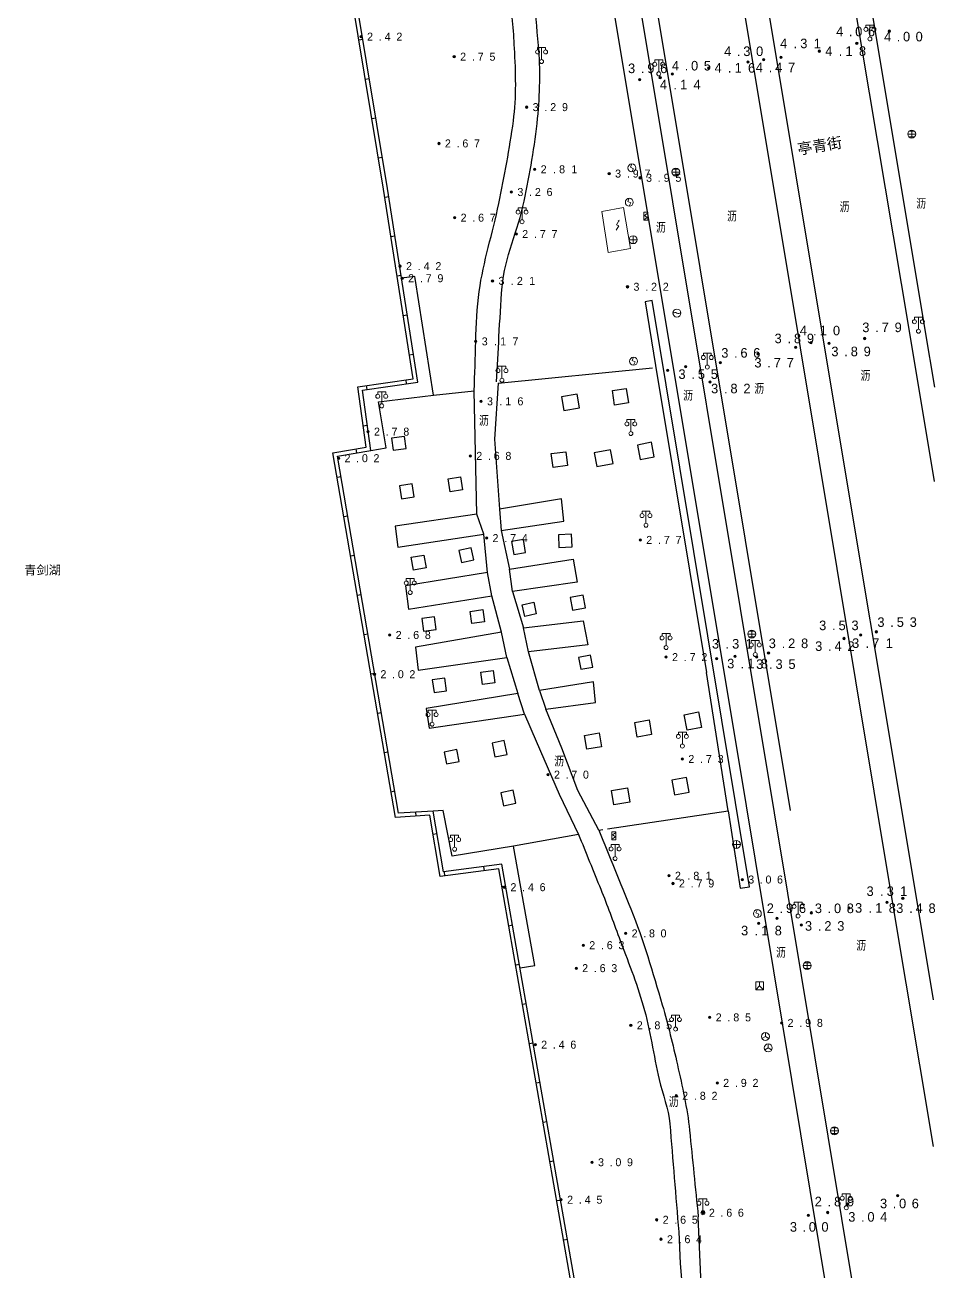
# Model space of a CAD drawing. Header units: metres. Extents: x 342272 to 345188, y 671156 to 672490.
# Drawn here: x 344443 to 344557.1, y 671885.7 to 672041.9 of the extents above; entities that cross this region are included whole.
import ezdxf

# ---------------------------------------------------------------- set-up
doc = ezdxf.new("R2010")
doc.units = ezdxf.units.M
doc.header["$LTSCALE"] = 0.5
doc.header["$MEASUREMENT"] = 0
doc.layers.add('00-地形', color=251, linetype='Continuous')
doc.layers.add('00-现状标高', color=2, linetype='Continuous', lineweight=0, plot=False)
doc.layers.add('公共设施纪念物', color=8, linetype='Continuous', lineweight=0)
doc.layers.add('通讯及其他管线设施', color=252, linetype='Continuous', lineweight=0)
doc.styles.add('MtXpl_', font='simhei.ttf')
doc.styles.add('左斜等线体4.0', font='', dxfattribs={"height": 2.25})
doc.styles.add('正等线体2.0', font='MCS_Chinese1.shx', dxfattribs={"height": 2, "bigfont": 'MCS_Chinese1big.shx'})
doc.styles.add('正等线体2.4', font='MCS_Chinese1.shx', dxfattribs={"height": 2.4, "bigfont": 'MCS_Chinese1big.shx'})
doc.styles.add('细等线体2.5', font='MCS_Chinese1.shx', dxfattribs={"height": 2.5, "bigfont": 'MCS_Chinese1big.shx'})
doc.styles.get('左斜等线体4.0').set_extended_font_data('黑体', italic=True)

# ---------------------------------------------------------------- blocks, each defined once
blk = doc.blocks.new('174201')
at = {"layer": '通讯及其他管线设施', "linetype": 'Continuous', "lineweight": 0}
for p, q in [((-1, 0), (1, 0)), ((-0.7, 0.7), (0.7, 0.7)), ((0, -1), (0, 1)), ((-0.7, -0.7), (0.7, -0.7))]:
    blk.add_line(p, q, dxfattribs=at)
blk.add_circle((0, 0), 1, dxfattribs=at)
blk = doc.blocks.new('155210_1')
at = {"layer": '公共设施纪念物', "lineweight": 0}
for p, q in [((-1, 2.9), (-1, 3.5)), ((-1, 3.5), (1, 3.5)), ((0, 0.5), (0, 3.5)), ((1, 3.5), (1, 2.9))]:
    blk.add_line(p, q, dxfattribs=at)
for centre in [(-1, 2.4), (0, 0), (1, 2.4)]:
    blk.add_circle(centre, 0.5, dxfattribs=at)
blk = doc.blocks.new('174400')
at = {"layer": '通讯及其他管线设施', "lineweight": 0}
blk.add_circle((0, 0), 1, dxfattribs=at)
for centre, start, end in [((-0.43, -0.55), 52.0967, 144.3058), ((0.43, 0.55), 232.0967, 324.3058)]:
    blk.add_arc(centre, 0.694, start, end, dxfattribs=at)
blk = doc.blocks.new('174601')
at = {"layer": '通讯及其他管线设施', "lineweight": 0}
for q in [(-0.87, -0.5), (0, 1), (0.87, -0.5)]:
    blk.add_line((0, 0), q, dxfattribs=at)
blk.add_circle((0, 0), 1, dxfattribs=at)
blk = doc.blocks.new('174602')
at = {"layer": '通讯及其他管线设施', "lineweight": 0}
for p, q in [((-1, 1), (-1, -1)), ((1, 1), (-1, 1)), ((-1, -1), (0, 0)), ((0, 0), (0, 1)), ((0, 0), (1, -1)), ((1, -1), (1, 1)), ((-1, -1), (1, -1))]:
    blk.add_line(p, q, dxfattribs=at)
blk = doc.blocks.new('174700')
at = {"layer": '通讯及其他管线设施', "linetype": 'Continuous', "lineweight": 0}
for p, q in [((0, 1), (-0.38, 0.18)), ((-0.38, 0.18), (0.38, -0.18)), ((0, -1), (0.38, -0.18))]:
    blk.add_line(p, q, dxfattribs=at)
blk.add_circle((0, 0), 1, dxfattribs=at)
blk = doc.blocks.new('174200')
at = {"layer": '通讯及其他管线设施', "lineweight": 0}
for p, q in [((-1, 0), (1, 0)), ((0, 1), (0, -1))]:
    blk.add_line(p, q, dxfattribs=at)
blk.add_circle((0, 0), 1, dxfattribs=at)
blk = doc.blocks.new('213400_1')
at = {"layer": '00-现状标高', "linetype": 'Continuous', "lineweight": 0}
h = blk.add_hatch(color=256, dxfattribs=at)
edge = h.paths.add_edge_path()
edge.add_arc((0, 0), 0.3, 0, 360)
blk.add_circle((0, 0), 0.3, dxfattribs=at)

msp = doc.modelspace()

# ---------------------------------------------------------------- linework, layer by layer
at = {"layer": '00-地形', "lineweight": -3}
for p, q in [((344517.34, 672073.01), (344538.92, 671943.42)), ((344543.19, 672001.86), (344531.36, 672072.99)), ((344553.88, 672003.5), (344542.04, 672074.08)), ((344544.06, 672074.08), (344555.82, 672003.65)), ((344536.94, 671943.1), (344515.4, 672072.73)), ((344528.38, 672072.44), (344540.18, 672001.42)), ((344487.95, 672021.28), (344481.28, 672061.6)), ((344488.45, 672021.36), (344481.77, 672061.68)), ((344533.43, 671944), (344515.84, 672049.64)), ((344484.85, 672040.02), (344485.34, 672040.1)), ((344485.67, 672035.09), (344486.16, 672035.17)), ((344486.48, 672030.15), (344486.98, 672030.24)), ((344487.3, 672025.22), (344487.79, 672025.3)), ((344491.66, 671997.51), (344487.95, 672021.28)), ((344492.23, 671997.09), (344488.45, 672021.36)), ((344488.11, 672020.29), (344488.6, 672020.37)), ((344488.88, 672015.35), (344489.37, 672015.43)), ((344489.65, 672010.41), (344490.14, 672010.49)), ((344491.87, 672010.35), (344490.19, 672010.15)), ((344491.91, 672010.08), (344491.87, 672010.35)), ((344494.22, 671995.47), (344491.91, 672010.08)), ((344521.61, 672007.33), (344520.75, 672007.18)), ((344533.81, 671933.84), (344521.61, 672007.33)), ((344520.75, 672007.18), (344522.06, 671999.19)), ((344490.42, 672005.47), (344490.91, 672005.55)), ((344557, 671984.63), (344553.88, 672003.5)), ((344555.82, 672003.65), (344557.02, 671996.48)), ((344540.18, 672001.42), (344551.73, 671932.01)), ((344554.76, 671932.49), (344543.19, 672001.86)), ((344491.19, 672000.53), (344491.68, 672000.61)), ((344502.31, 671996.99), (344521.67, 671998.91)), ((344521.67, 671998.91), (344521.67, 671998.91)), ((344522.06, 671999.19), (344528.44, 671960.72)), ((344484.72, 671996.51), (344491.66, 671997.51)), ((344485.78, 671988.96), (344484.72, 671996.51)), ((344485.29, 671996.09), (344492.23, 671997.09)), ((344485.78, 671996.67), (344485.85, 671996.17)), ((344490.73, 671997.38), (344490.8, 671996.88)), ((344502.31, 671996.99), (344501.86, 671989.97)), ((344516.63, 671996.04), (344518.37, 671996.3)), ((344518.37, 671996.3), (344518.65, 671994.49)), ((344486.34, 671988.55), (344485.29, 671996.09)), ((344487.3, 671994.64), (344494.22, 671995.47)), ((344494.22, 671995.47), (344499.31, 671996.03)), ((344499.66, 671980.53), (344499.31, 671996.03)), ((344512.22, 671995.59), (344510.24, 671995.25)), ((344510.24, 671995.25), (344510.54, 671993.56)), ((344512.51, 671993.9), (344512.22, 671995.59)), ((344516.9, 671994.23), (344516.63, 671996.04)), ((344488.28, 671988.85), (344487.3, 671994.64)), ((344510.54, 671993.56), (344512.51, 671993.9)), ((344518.65, 671994.49), (344516.9, 671994.23)), ((344485.41, 671991.63), (344485.9, 671991.7)), ((344490.59, 671990.3), (344488.96, 671990.09)), ((344488.96, 671990.09), (344489.16, 671988.57)), ((344490.79, 671988.78), (344490.59, 671990.3)), ((344481.6, 671988.23), (344485.78, 671988.96)), ((344482.18, 671987.83), (344486.34, 671988.55)), ((344484.47, 671988.73), (344484.55, 671988.24)), ((344486.34, 671988.55), (344488.28, 671988.85)), ((344489.16, 671988.57), (344490.79, 671988.78)), ((344501.86, 671989.97), (344502.47, 671981.16)), ((344516.42, 671988.61), (344514.37, 671988.25)), ((344516.73, 671986.89), (344516.42, 671988.61)), ((344521.55, 671989.56), (344519.77, 671989.22)), ((344519.77, 671989.22), (344520.11, 671987.41)), ((344521.89, 671987.75), (344521.55, 671989.56)), ((344489.43, 671942.53), (344481.6, 671988.23)), ((344489.84, 671943.06), (344482.18, 671987.83)), ((344508.97, 671988.15), (344510.78, 671988.38)), ((344509.2, 671986.4), (344508.97, 671988.15)), ((344510.78, 671988.38), (344511, 671986.63)), ((344514.37, 671988.25), (344514.68, 671986.52)), ((344520.11, 671987.41), (344521.89, 671987.75)), ((344511, 671986.63), (344509.2, 671986.4)), ((344514.68, 671986.52), (344516.73, 671986.89)), ((344482.12, 671985.19), (344482.62, 671985.27)), ((344491.53, 671984.34), (344489.95, 671984.09)), ((344489.95, 671984.09), (344490.21, 671982.48)), ((344491.79, 671982.74), (344491.53, 671984.34)), ((344496.03, 671984.98), (344497.6, 671985.23)), ((344496.29, 671983.36), (344496.03, 671984.98)), ((344497.6, 671985.23), (344497.86, 671983.61)), ((344490.21, 671982.48), (344491.79, 671982.74)), ((344497.86, 671983.61), (344496.29, 671983.36)), ((344510.24, 671982.46), (344502.47, 671981.16)), ((344510.55, 671979.67), (344510.24, 671982.46)), ((344502.47, 671981.16), (344502.69, 671978.5)), ((344482.97, 671980.26), (344483.46, 671980.34)), ((344499.66, 671980.53), (344489.4, 671979.03)), ((344500.52, 671978.05), (344499.66, 671980.53)), ((344502.69, 671978.5), (344510.55, 671979.67)), ((344489.4, 671979.03), (344489.72, 671976.4)), ((344489.72, 671976.4), (344500.52, 671978.05)), ((344500.98, 671973.23), (344500.52, 671978.05)), ((344502.69, 671978.5), (344503.74, 671973.64)), ((344511.52, 671978.04), (344509.86, 671977.97)), ((344509.86, 671977.97), (344509.92, 671976.39)), ((344511.59, 671976.46), (344511.52, 671978.04)), ((344498.95, 671976.34), (344497.38, 671976.01)), ((344497.38, 671976.01), (344497.7, 671974.48)), ((344499.27, 671974.81), (344498.95, 671976.34)), ((344505.49, 671977.38), (344503.98, 671977.12)), ((344503.98, 671977.12), (344504.26, 671975.5)), ((344505.76, 671975.76), (344505.49, 671977.38)), ((344509.92, 671976.39), (344511.59, 671976.46)), ((344483.81, 671975.33), (344484.3, 671975.42)), ((344491.41, 671975.14), (344492.99, 671975.43)), ((344491.7, 671973.55), (344491.41, 671975.14)), ((344492.99, 671975.43), (344493.28, 671973.84)), ((344497.7, 671974.48), (344499.27, 671974.81)), ((344503.74, 671973.64), (344511.73, 671974.9)), ((344504.26, 671975.5), (344505.76, 671975.76)), ((344511.73, 671974.9), (344512.21, 671972.01)), ((344500.98, 671973.23), (344490.7, 671971.56)), ((344493.28, 671973.84), (344491.7, 671973.55)), ((344501.54, 671970.31), (344500.98, 671973.23)), ((344504.12, 671970.87), (344503.74, 671973.64)), ((344490.7, 671971.56), (344491.07, 671968.64)), ((344512.21, 671972.01), (344504.12, 671970.87)), ((344484.66, 671970.4), (344485.15, 671970.49)), ((344491.07, 671968.64), (344501.54, 671970.31)), ((344502.73, 671965.77), (344501.54, 671970.31)), ((344504.12, 671970.87), (344505.5, 671966.29)), ((344512.98, 671970.41), (344511.35, 671970.12)), ((344511.35, 671970.12), (344511.64, 671968.52)), ((344513.26, 671968.81), (344512.98, 671970.41)), ((344498.79, 671968.35), (344500.39, 671968.58)), ((344499.01, 671966.83), (344498.79, 671968.35)), ((344500.39, 671968.58), (344500.61, 671967.05)), ((344505.31, 671969.2), (344506.77, 671969.53)), ((344505.65, 671967.71), (344505.31, 671969.2)), ((344506.77, 671969.53), (344507.1, 671968.04)), ((344511.64, 671968.52), (344513.26, 671968.81)), ((344494.34, 671967.66), (344492.75, 671967.45)), ((344492.75, 671967.45), (344492.96, 671965.87)), ((344494.56, 671966.08), (344494.34, 671967.66)), ((344500.61, 671967.05), (344499.01, 671966.83)), ((344505.5, 671966.29), (344512.97, 671967.19)), ((344507.1, 671968.04), (344505.65, 671967.71)), ((344512.97, 671967.19), (344513.56, 671964.15)), ((344485.5, 671965.48), (344485.99, 671965.56)), ((344502.73, 671965.77), (344491.94, 671963.89)), ((344492.96, 671965.87), (344494.56, 671966.08)), ((344503.4, 671962.58), (344502.73, 671965.77)), ((344506.1, 671963.31), (344505.5, 671966.29)), ((344491.94, 671963.89), (344492.28, 671961.01)), ((344513.56, 671964.15), (344506.1, 671963.31)), ((344492.28, 671961.01), (344503.4, 671962.58)), ((344503.4, 671962.58), (344504.8, 671958.06)), ((344507.49, 671958.46), (344506.1, 671963.31)), ((344513.91, 671962.89), (344512.38, 671962.6)), ((344512.38, 671962.6), (344512.67, 671961.1)), ((344514.2, 671961.39), (344513.91, 671962.89)), ((344486.34, 671960.55), (344486.84, 671960.63)), ((344500.14, 671960.74), (344501.67, 671960.95)), ((344500.35, 671959.18), (344500.14, 671960.74)), ((344501.67, 671960.95), (344501.88, 671959.39)), ((344512.67, 671961.1), (344514.2, 671961.39)), ((344531.15, 671943.35), (344528.44, 671960.72)), ((344495.62, 671960.01), (344494.06, 671959.79)), ((344494.06, 671959.79), (344494.29, 671958.19)), ((344495.85, 671958.42), (344495.62, 671960.01)), ((344501.88, 671959.39), (344500.35, 671959.18)), ((344514.25, 671959.52), (344507.49, 671958.46)), ((344514.54, 671956.95), (344514.25, 671959.52)), ((344504.8, 671958.06), (344493.29, 671956.17)), ((344494.29, 671958.19), (344495.85, 671958.42)), ((344505.62, 671955.49), (344504.8, 671958.06)), ((344507.49, 671958.46), (344508.28, 671956.11)), ((344487.19, 671955.62), (344487.68, 671955.7)), ((344493.29, 671956.17), (344493.66, 671953.73)), ((344508.28, 671956.11), (344514.54, 671956.95)), ((344510.3, 671951.2), (344508.28, 671956.11)), ((344525.63, 671955.41), (344527.45, 671955.75)), ((344527.45, 671955.75), (344527.82, 671953.81)), ((344493.66, 671953.73), (344505.62, 671955.49)), ((344505.62, 671955.49), (344507.08, 671952.11)), ((344519.45, 671954.45), (344521.25, 671954.75)), ((344519.76, 671952.6), (344519.45, 671954.45)), ((344521.25, 671954.75), (344521.56, 671952.91)), ((344526, 671953.46), (344525.63, 671955.41)), ((344513.14, 671952.82), (344514.97, 671953.13)), ((344513.43, 671951.08), (344513.14, 671952.82)), ((344514.97, 671953.13), (344515.26, 671951.39)), ((344521.56, 671952.91), (344519.76, 671952.6)), ((344527.82, 671953.81), (344526, 671953.46)), ((344497.15, 671951.04), (344495.54, 671950.73)), ((344497.44, 671949.55), (344497.15, 671951.04)), ((344503.07, 671952.16), (344501.55, 671951.84)), ((344501.55, 671951.84), (344501.91, 671950.12)), ((344503.44, 671950.44), (344503.07, 671952.16)), ((344507.08, 671952.11), (344509.95, 671945.43)), ((344512.32, 671945.91), (344510.3, 671951.2)), ((344515.26, 671951.39), (344513.43, 671951.08)), ((344488.03, 671950.69), (344488.52, 671950.77)), ((344495.54, 671950.73), (344495.83, 671949.24)), ((344495.83, 671949.24), (344497.44, 671949.55)), ((344501.91, 671950.12), (344503.44, 671950.44)), ((344525.93, 671947.54), (344524.08, 671947.2)), ((344524.08, 671947.2), (344524.42, 671945.38)), ((344526.26, 671945.72), (344525.93, 671947.54)), ((344488.87, 671945.76), (344489.37, 671945.85)), ((344504.2, 671945.93), (344502.64, 671945.61)), ((344502.64, 671945.61), (344502.97, 671943.98)), ((344504.53, 671944.3), (344504.2, 671945.93)), ((344509.95, 671945.43), (344512.39, 671940.41)), ((344514.94, 671940.93), (344512.32, 671945.91)), ((344516.53, 671945.92), (344518.55, 671946.23)), ((344516.81, 671944.13), (344516.53, 671945.92)), ((344518.55, 671946.23), (344518.83, 671944.45)), ((344524.42, 671945.38), (344526.26, 671945.72)), ((344494.16, 671943.33), (344489.84, 671943.06)), ((344492.04, 671942.7), (344492.01, 671943.19)), ((344495.43, 671943.42), (344494.16, 671943.33)), ((344495.47, 671935.7), (344494.16, 671943.33)), ((344496.53, 671937.68), (344495.43, 671943.42)), ((344502.97, 671943.98), (344504.53, 671944.3)), ((344516.02, 671941.09), (344531.15, 671943.35)), ((344518.83, 671944.45), (344516.81, 671944.13)), ((344531.15, 671943.35), (344532.65, 671933.66)), ((344545.63, 671870.55), (344533.43, 671944)), ((344493.74, 671942.8), (344489.43, 671942.53)), ((344495.06, 671935.14), (344493.74, 671942.8)), ((344547.31, 671880.71), (344536.94, 671943.1)), ((344494.15, 671940.44), (344494.64, 671940.52)), ((344512.39, 671940.41), (344504.24, 671938.94)), ((344514.94, 671940.93), (344515.42, 671941)), ((344504.24, 671938.94), (344496.53, 671937.68)), ((344506.91, 671923.96), (344504.24, 671938.94)), ((344504.24, 671938.94), (344504.24, 671938.94)), ((344502.38, 671936.1), (344495.06, 671935.14)), ((344502.79, 671936.66), (344495.47, 671935.7)), ((344495.64, 671935.21), (344495.57, 671935.71)), ((344500.6, 671935.87), (344500.53, 671936.36)), ((344512.02, 671881.06), (344502.38, 671936.1)), ((344512.51, 671881.14), (344502.79, 671936.66)), ((344502.77, 671933.89), (344503.26, 671933.97)), ((344532.65, 671933.66), (344533.81, 671933.84)), ((344556.88, 671919.67), (344554.76, 671932.49)), ((344551.73, 671932.01), (344556.85, 671901.27)), ((344503.63, 671928.96), (344504.12, 671929.05)), ((344504.49, 671924.04), (344504.98, 671924.12)), ((344505.06, 671923.67), (344506.91, 671923.96)), ((344505.35, 671919.11), (344505.85, 671919.2)), ((344506.22, 671914.19), (344506.71, 671914.27)), ((344507.08, 671909.26), (344507.57, 671909.35)), ((344507.94, 671904.34), (344508.43, 671904.42)), ((344508.8, 671899.41), (344509.3, 671899.5)), ((344509.67, 671894.49), (344510.16, 671894.57)), ((344527.81, 671883.01), (344527.4, 671892.48)), ((344524.95, 671890.58), (344525.14, 671886.6)), ((344510.53, 671889.56), (344511.02, 671889.65)), ((344525.14, 671886.6), (344526.75, 671867.61))]:
    msp.add_line(p, q, dxfattribs=at)
for points, knots in [([(344502.12, 671997.12), (344502.22, 671999.02), (344502.32, 672000.91), (344502.42, 672002.8), (344502.53, 672004.88), (344502.64, 672006.95), (344502.81, 672009.03), (344503.11, 672012.72), (344504.83, 672016.15), (344505.57, 672019.78), (344506.27, 672023.22), (344506.91, 672026.66), (344507.26, 672030.16), (344507.56, 672033.2), (344507.63, 672036.28), (344507.37, 672039.32), (344507.19, 672041.51), (344506.97, 672043.7), (344506.64, 672045.87), (344506.28, 672048.19), (344505.92, 672050.51), (344505.56, 672052.84)], [0, 0, 0, 0, 0.100925, 0.100925, 0.100925, 0.211612, 0.211612, 0.211612, 0.408598, 0.408598, 0.408598, 0.595239, 0.595239, 0.595239, 0.75789, 0.75789, 0.75789, 0.874885, 0.874885, 0.874885, 1, 1, 1, 1]), ([(344499.31, 671996.03), (344499.38, 671998.09), (344499.45, 672000.14), (344499.51, 672002.2), (344499.58, 672004.3), (344499.65, 672006.39), (344499.94, 672008.48), (344500.45, 672012.21), (344501.65, 672015.8), (344502.39, 672019.49), (344503.08, 672022.93), (344503.76, 672026.36), (344504.23, 672029.84), (344504.64, 672032.86), (344504.53, 672035.93), (344504.36, 672038.97), (344504.23, 672041.25), (344504.13, 672043.56), (344503.61, 672045.79), (344503.25, 672047.3), (344502.9, 672048.81), (344502.54, 672050.32)], [0, 0, 0, 0, 0.112352, 0.112352, 0.112352, 0.22695, 0.22695, 0.22695, 0.432424, 0.432424, 0.432424, 0.623827, 0.623827, 0.623827, 0.790208, 0.790208, 0.790208, 0.915127, 0.915127, 0.915127, 1, 1, 1, 1]), ([(344512.39, 671940.41), (344513.32, 671938.12), (344514.25, 671935.82), (344515.18, 671933.53), (344515.99, 671931.54), (344516.71, 671929.51), (344517.47, 671927.5), (344518.53, 671924.65), (344519.67, 671921.83), (344520.51, 671918.91), (344521.38, 671915.87), (344521.8, 671912.73), (344522.5, 671909.66), (344522.92, 671907.81), (344523.68, 671906.01), (344523.84, 671904.12), (344524.21, 671899.6), (344524.58, 671895.09), (344524.95, 671890.58)], [0, 0, 0, 0, 0.143503, 0.143503, 0.143503, 0.268149, 0.268149, 0.268149, 0.444341, 0.444341, 0.444341, 0.627223, 0.627223, 0.627223, 0.737409, 0.737409, 0.737409, 1, 1, 1, 1]), ([(344514.94, 671940.93), (344516.27, 671937.64), (344517.6, 671934.35), (344518.94, 671931.06), (344520.52, 671927.15), (344521.71, 671923.09), (344522.89, 671919.03), (344523.61, 671916.55), (344524.23, 671914.05), (344524.79, 671911.53), (344525.39, 671908.81), (344526.03, 671906.08), (344526.31, 671903.31), (344526.67, 671899.7), (344527.04, 671896.09), (344527.4, 671892.48)], [0, 0, 0, 0, 0.211698, 0.211698, 0.211698, 0.46339, 0.46339, 0.46339, 0.617327, 0.617327, 0.617327, 0.783449, 0.783449, 0.783449, 1, 1, 1, 1])]:
    msp.add_open_spline(points, degree=3, knots=knots, dxfattribs=at)
at = {"layer": '通讯及其他管线设施', "lineweight": 0}
for p, q in [((344520.57, 672017.39), (344520.57, 672018.39)), ((344520.57, 672018.39), (344521.07, 672018.39)), ((344521, 672018.26), (344520.65, 672018.01)), ((344521.07, 672018.39), (344521.07, 672017.39)), ((344517.11, 672016.17), (344517.43, 672016.68)), ((344517.14, 672016.81), (344517.48, 672017.4)), ((344517.14, 672016.81), (344517.43, 672016.68)), ((344521.07, 672017.39), (344520.57, 672017.39)), ((344520.65, 672018.01), (344521, 672017.76)), ((344521, 672017.76), (344520.65, 672017.51)), ((344516.58, 671939.72), (344516.58, 671940.72)), ((344516.58, 671940.72), (344517.08, 671940.72)), ((344517.01, 671940.6), (344516.66, 671940.35)), ((344516.66, 671940.35), (344517.01, 671940.1)), ((344517.01, 671940.1), (344516.66, 671939.85)), ((344517.08, 671940.72), (344517.08, 671939.72)), ((344517.08, 671939.72), (344516.58, 671939.72))]:
    msp.add_line(p, q, dxfattribs=at)
at = {"layer": '通讯及其他管线设施', "lineweight": 0, "flags": 128}
msp.add_lwpolyline([(344518.02, 672018.98), (344518.9, 672013.86), (344516.1, 672013.35), (344515.33, 672018.51), (344518.02, 672018.98)], dxfattribs=at)
at = {"layer": '通讯及其他管线设施', "lineweight": 0}
msp.add_solid([(344517.51, 672017.47), (344517.51, 672017.2), (344517.29, 672017.32)], dxfattribs=at)

# ---------------------------------------------------------------- block references
at = {"layer": '00-现状标高', "lineweight": 0, "xscale": 0.5, "yscale": 0.5, "zscale": 0.5}
for p in [(344485.13, 672040.41), (344551.37, 672041.1), (344542.58, 672038.59), (344547.28, 672039.58), (344496.8, 672037.89), (344533.63, 672037.22), (344535.59, 672037.53), (344537.76, 672037.81), (344522.63, 672035.26), (344524.14, 672035.74), (344528.7, 672036.49), (344520.04, 672035.03), (344505.89, 672031.57), (344494.89, 672027.02), (344506.9, 672023.78), (344516.23, 672023.24), (344520.11, 672022.71), (344503.98, 672020.93), (344496.86, 672017.71), (344504.58, 672015.68), (344490.02, 672011.64), (344490.28, 672010.12), (344501.61, 672009.79), (344518.53, 672009.05), (344548.26, 672002.57), (344499.51, 672002.2), (344539.62, 672001.48), (344541.54, 672002.06), (344543.8, 672001.95), (344530.18, 671999.55), (344534.91, 672000.63), (344523.57, 671998.59), (344525.81, 671999.03), (344528.89, 671997.11), (344500.17, 671994.69), (344486, 671990.89), (344482.31, 671987.56), (344498.82, 671987.85), (344500.86, 671977.55), (344520.13, 671977.32), (344488.72, 671965.4), (344545.68, 671964.96), (344547.76, 671965.41), (344549.72, 671965.8), (344523.37, 671962.63), (344529.7, 671962.45), (344532.01, 671962.72), (344534.72, 671962.63), (344536.21, 671963.15), (344486.81, 671960.48), (344525.41, 671949.85), (344508.57, 671947.89), (344523.73, 671935.22), (344503.11, 671933.78), (344524.23, 671934.25), (344532.92, 671934.74), (344553.05, 671932.4), (344541.58, 671930.57), (344546.31, 671931.18), (344551.06, 671931.88), (344534.97, 671929.24), (344537.27, 671929.88), (344540.31, 671929.06), (344518.3, 671927.99), (344512.99, 671926.51), (344512.1, 671923.63), (344518.95, 671916.47), (344528.84, 671917.46), (344537.85, 671916.77), (344506.96, 671914.05), (344529.78, 671909.25), (344524.64, 671907.63), (344514.09, 671899.31), (344510.21, 671894.6), (344552.39, 671895.13), (344546.11, 671894.08), (344546.14, 671894.07), (344522.19, 671892.09), (344527.99, 671892.97), (344541.19, 671892.66), (344543.63, 671893.01), (344522.73, 671889.66)]:
    msp.add_blockref('213400_1', p, dxfattribs=at)
at = {"layer": '公共设施纪念物', "lineweight": 0, "xscale": 0.5, "yscale": 0.5, "zscale": 0.5}
for p in [(344548.92, 672040.12), (344507.76, 672037.29), (344522.45, 672035.75), (344505.31, 672017.21), (344555.01, 672003.48), (344528.54, 671998.99), (344502.79, 671997.34), (344487.72, 671994.13), (344518.95, 671990.66), (344520.85, 671979.17), (344491.29, 671970.72), (344523.37, 671963.83), (344534.55, 671962.95), (344494.04, 671954.22), (344525.41, 671951.48), (344496.86, 671938.55), (344516.98, 671937.38), (344539.92, 671930.17), (344524.55, 671915.99), (344545.96, 671893.6), (344527.99, 671892.97)]:
    msp.add_blockref('155210_1', p, dxfattribs=at)
at = {"layer": '通讯及其他管线设施', "lineweight": 0, "xscale": 0.5, "yscale": 0.5, "zscale": 0.5}
for name, p in [('174201', (344554.17, 672028.2)), ('174700', (344519.08, 672023.95)), ('174201', (344524.59, 672023.44)), ('174700', (344518.76, 672019.65)), ('174200', (344519.24, 672014.96)), ('174400', (344524.72, 672005.76)), ('174700', (344519.29, 671999.72)), ('174201', (344534.1, 671965.52)), ('174200', (344532.18, 671939.15)), ('174700', (344534.81, 671930.48)), ('174201', (344541.06, 671923.96)), ('174602', (344535.1, 671921.44)), ('174601', (344535.82, 671915.07)), ('174601', (344536.17, 671913.63)), ('174201', (344544.47, 671903.25))]:
    msp.add_blockref(name, p, dxfattribs=at)

# ---------------------------------------------------------------- texts
at = {"layer": '00-地形', "lineweight": -3, "style": 'MtXpl_'}
msp.add_text('亭青街', height=1.375, rotation=9.49, dxfattribs=at).set_placement((344539.96, 672025.6))
at = {"layer": '00-地形', "lineweight": -3, "style": '细等线体2.5'}
for p in [(344545.12, 672018.4), (344554.72, 672018.83), (344531.01, 672017.23), (344522.09, 672015.82), (344547.74, 671997.25), (344534.42, 671995.62), (344525.5, 671994.77), (344499.91, 671991.62), (344509.34, 671948.91), (344537.15, 671924.93), (344547.2, 671925.81), (344523.7, 671906.21)]:
    msp.add_text('沥', height=1.25, dxfattribs=at).set_placement(p)
at = {"layer": '00-地形', "lineweight": -3, "style": '左斜等线体4.0', "oblique": 345}
msp.add_text('青剑湖', height=1.125, dxfattribs=at).set_placement((344442.89, 671972.98))
at = {"layer": '00-现状标高', "lineweight": 0, "attachment_point": 4, "line_spacing_factor": 0.722892}
for s, insert, char_height, style in [('\\T1.783;4.06', (344544.69, 672041.05), 1.2, '正等线体2.4'), ('\\T1.979;2.42', (344485.88, 672040.41), 1, '正等线体2.0'), ('\\T1.891;4.31', (344537.66, 672039.55), 1.2, '正等线体2.4'), ('\\T1.773;4.00', (344550.7, 672040.41), 1.2, '正等线体2.4'), ('\\T1.794;4.30', (344530.65, 672038.57), 1.2, '正等线体2.4'), ('\\T1.891;4.18', (344543.33, 672038.59), 1.2, '正等线体2.4'), ('\\T1.979;2.75', (344497.55, 672037.89), 1, '正等线体2.0'), ('\\T1.805;3.96', (344518.6, 672036.43), 1.2, '正等线体2.4'), ('\\T1.794;4.05', (344524.1, 672036.76), 1.2, '正等线体2.4'), ('\\T1.877;4.16', (344529.45, 672036.49), 1.2, '正等线体2.4'), ('\\T1.816;4.47', (344534.61, 672036.55), 1.2, '正等线体2.4'), ('\\T1.891;4.14', (344522.59, 672034.4), 1.2, '正等线体2.4'), ('\\T1.979;3.29', (344506.64, 672031.57), 1, '正等线体2.0'), ('\\T1.966;2.67', (344495.64, 672027.02), 1, '正等线体2.0'), ('\\T2.069;2.81', (344507.65, 672023.78), 1, '正等线体2.0'), ('\\T1.979;3.97', (344516.98, 672023.24), 1, '正等线体2.0'), ('\\T1.979;3.95', (344520.86, 672022.71), 1, '正等线体2.0'), ('\\T1.966;3.26', (344504.73, 672020.93), 1, '正等线体2.0'), ('\\T1.966;2.67', (344497.61, 672017.71), 1, '正等线体2.0'), ('\\T1.979;2.77', (344505.33, 672015.67), 1, '正等线体2.0'), ('\\T1.979;2.42', (344490.77, 672011.64), 1, '正等线体2.0'), ('\\T1.979;2.79', (344491.03, 672010.12), 1, '正等线体2.0'), ('\\T2.069;3.21', (344502.36, 672009.79), 1, '正等线体2.0'), ('\\T1.979;3.22', (344519.28, 672009.05), 1, '正等线体2.0'), ('\\T1.864;4.10', (344540.13, 672003.56), 1.2, '正等线体2.4'), ('\\T1.816;3.79', (344547.97, 672003.96), 1.2, '正等线体2.4'), ('\\T2.069;3.17', (344500.26, 672002.2), 1, '正等线体2.0'), ('\\T1.816;3.89', (344536.97, 672002.57), 1.2, '正等线体2.4'), ('\\T1.794;3.66', (344530.29, 672000.76), 1.2, '正等线体2.4'), ('\\T1.816;3.89', (344544.09, 672000.94), 1.2, '正等线体2.4'), ('\\T1.816;3.77', (344534.44, 671999.53), 1.2, '正等线体2.4'), ('\\T1.816;3.55', (344524.92, 671998.1), 1.2, '正等线体2.4'), ('\\T1.816;3.82', (344529.01, 671996.29), 1.2, '正等线体2.4'), ('\\T2.053;3.16', (344500.92, 671994.69), 1, '正等线体2.0'), ('\\T1.979;2.78', (344486.75, 671990.89), 1, '正等线体2.0'), ('\\T1.952;2.02', (344483.06, 671987.56), 1, '正等线体2.0'), ('\\T1.966;2.68', (344499.57, 671987.85), 1, '正等线体2.0'), ('\\T1.979;2.74', (344501.61, 671977.55), 1, '正等线体2.0'), ('\\T1.979;2.77', (344520.88, 671977.32), 1, '正等线体2.0'), ('\\T1.816;3.53', (344542.56, 671966.6), 1.2, '正等线体2.4'), ('\\T1.816;3.53', (344549.86, 671967.01), 1.2, '正等线体2.4'), ('\\T1.966;2.68', (344489.47, 671965.4), 1, '正等线体2.0'), ('\\T1.891;3.31', (344529.12, 671964.29), 1.2, '正等线体2.4'), ('\\T1.816;3.28', (344536.24, 671964.35), 1.2, '正等线体2.4'), ('\\T1.816;3.42', (344542.06, 671964), 1.2, '正等线体2.4'), ('\\T1.891;3.71', (344546.69, 671964.37), 1.2, '正等线体2.4'), ('\\T1.979;2.72', (344524.12, 671962.63), 1, '正等线体2.0'), ('\\T1.891;3.18', (344531.03, 671961.81), 1.2, '正等线体2.4'), ('\\T1.816;3.35', (344534.66, 671961.74), 1.2, '正等线体2.4'), ('\\T1.952;2.02', (344487.56, 671960.48), 1, '正等线体2.0'), ('\\T1.979;2.73', (344526.16, 671949.85), 1, '正等线体2.0'), ('\\T1.952;2.70', (344509.32, 671947.89), 1, '正等线体2.0'), ('\\T2.069;2.81', (344524.48, 671935.22), 1, '正等线体2.0'), ('\\T1.966;2.46', (344503.86, 671933.78), 1, '正等线体2.0'), ('\\T1.979;2.79', (344524.98, 671934.25), 1, '正等线体2.0'), ('\\T1.940;3.06', (344533.67, 671934.74), 1, '正等线体2.0'), ('\\T1.891;3.31', (344548.5, 671933.28), 1.2, '正等线体2.4'), ('\\T1.805;2.96', (344535.99, 671931.14), 1.2, '正等线体2.4'), ('\\T1.794;3.08', (344542.02, 671931.13), 1.2, '正等线体2.4'), ('\\T1.891;3.18', (344547.06, 671931.18), 1.2, '正等线体2.4'), ('\\T1.816;3.48', (344552.22, 671931.15), 1.2, '正等线体2.4'), ('\\T1.816;3.23', (344540.78, 671928.92), 1.2, '正等线体2.4'), ('\\T1.952;2.80', (344519.05, 671927.99), 1, '正等线体2.0'), ('\\T1.891;3.18', (344532.77, 671928.34), 1.2, '正等线体2.4'), ('\\T1.966;2.63', (344513.74, 671926.51), 1, '正等线体2.0'), ('\\T1.966;2.63', (344512.85, 671923.63), 1, '正等线体2.0'), ('\\T1.979;2.85', (344519.7, 671916.47), 1, '正等线体2.0'), ('\\T1.979;2.85', (344529.59, 671917.46), 1, '正等线体2.0'), ('\\T1.979;2.98', (344538.6, 671916.77), 1, '正等线体2.0'), ('\\T1.966;2.46', (344507.71, 671914.04), 1, '正等线体2.0'), ('\\T1.979;2.92', (344530.53, 671909.25), 1, '正等线体2.0'), ('\\T1.979;2.82', (344525.39, 671907.63), 1, '正等线体2.0'), ('\\T1.952;3.09', (344514.84, 671899.3), 1, '正等线体2.0'), ('\\T1.979;2.45', (344510.96, 671894.6), 1, '正等线体2.0'), ('\\T1.816;2.89', (344542, 671894.37), 1.2, '正等线体2.4'), ('\\T1.783;3.06', (344550.19, 671894.13), 1.2, '正等线体2.4'), ('\\T1.952;2.66', (344528.74, 671892.97), 1, '正等线体2.0'), ('\\T1.966;2.65', (344522.94, 671892.09), 1, '正等线体2.0'), ('\\T1.773;3.00', (344538.89, 671891.19), 1.2, '正等线体2.4'), ('\\T1.794;3.04', (344546.21, 671892.45), 1.2, '正等线体2.4'), ('\\T1.966;2.64', (344523.48, 671889.65), 1, '正等线体2.0')]:
    msp.add_mtext(s, dxfattribs=dict(at, insert=insert, char_height=char_height, style=style))

doc.saveas('drawing.dxf')
